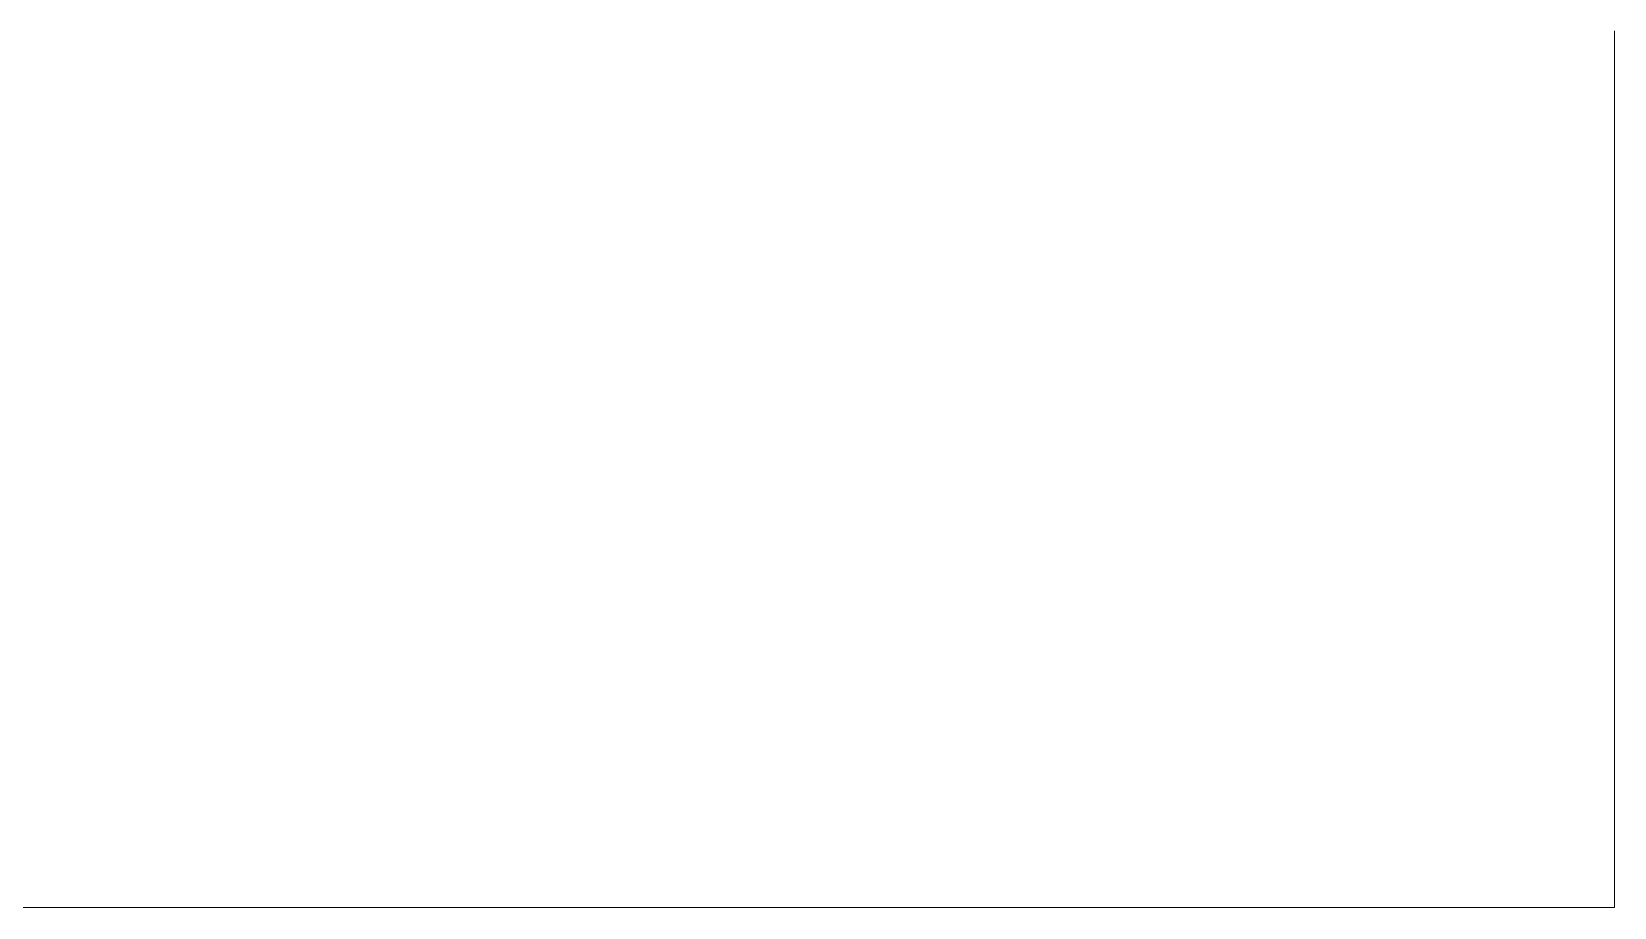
# Model space of a CAD drawing. Extents: x 65572 to 67208, y 30718 to 33598.
# Drawn here: x 67080.29 to 67087.34, y 32413.57 to 32417.46 of the extents above; entities that cross this region are included whole.
import ezdxf

# ---------------------------------------------------------------- set-up
doc = ezdxf.new("R2010")
doc.units = 0
doc.header["$LTSCALE"] = 0.5
doc.header["$MEASUREMENT"] = 0
doc.layers.add('Layout', color=154, linetype='CONTINUOUS', lineweight=5)

msp = doc.modelspace()

# ---------------------------------------------------------------- linework, layer by layer
at = {"layer": 'Layout', "linetype": 'ByBlock'}
msp.add_line((67069.63834906854, 32413.56589238979), (67087.33661370687, 32413.56589238979), dxfattribs=at)
msp.add_lwpolyline([(67087.33661370687, 32417.46727933483), (67087.33661370687, 32417.46205396868), (67087.33661370687, 32417.45682860648), (67087.33661370687, 32417.45160324033), (67087.33661370687, 32417.44637787813), (67087.33661370687, 32417.44115251592), (67087.33661370687, 32417.43592714978), (67087.33661370687, 32417.43070178758), (67087.33661370687, 32417.42547642143), (67087.33661370687, 32417.42025105924), (67087.33661370687, 32417.41502569309), (67087.33661370687, 32417.40980033088), (67087.33661370687, 32417.40457496868), (67087.33661370687, 32417.39934960254), (67087.33661370687, 32417.39412424034), (67087.33661370687, 32417.3888988742), (67087.33661370687, 32417.38367351199), (67087.33661370687, 32417.37844814585), (67087.33661370687, 32417.37322278364), (67087.33661370687, 32417.3679974175), (67087.33661370687, 32417.3627720553), (67087.33661370687, 32417.35754669309), (67087.33661370687, 32417.35232132695), (67087.33661370687, 32417.34709596475), (67087.33661370687, 32417.3418705986), (67087.33661370687, 32417.3366452364), (67087.33661370687, 32417.33141987025), (67087.33661370687, 32417.32619450805), (67087.33661370687, 32417.3209691419), (67087.33661370687, 32417.3157437797), (67087.33661370687, 32417.3105184175), (67087.33661370687, 32417.30529305136), (67087.33661370687, 32417.30006768915), (67087.33661370687, 32417.294842323), (67087.33661370687, 32417.2896169608), (67087.33661370687, 32417.28439159467), (67087.33661370687, 32417.27916623247), (67087.33661370687, 32417.27394087025), (67087.33661370687, 32417.26920785844), (67087.33661370687, 32417.2648441104), (67087.33661370687, 32417.26048036238), (67087.33661370687, 32417.25611661435), (67087.33661370687, 32417.25175287025), (67087.33661370687, 32417.24738912222), (67087.33661370687, 32417.24302537418), (67087.33661370687, 32417.23866162616), (67087.33661370687, 32417.23429788207), (67087.33661370687, 32417.22993413403), (67087.33661370687, 32417.22557038599), (67087.33661370687, 32417.22120663797), (67087.33661370687, 32417.21684288993), (67087.33661370687, 32417.21247914584), (67087.33661370687, 32417.20811539781), (67087.33661370687, 32417.20375164978), (67087.33661370687, 32417.19938790174), (67087.33661370687, 32417.19502415765), (67087.33661370687, 32417.19066040962), (67087.33661370687, 32417.18629666159), (67087.33661370687, 32417.18193291355), (67087.33661370687, 32417.17756916946), (67087.33661370687, 32417.17320542143), (67087.33661370687, 32417.1688416734), (67087.33661370687, 32417.16447792537), (67087.33661370687, 32417.16011418127), (67087.33661370687, 32417.15575043324), (67087.33661370687, 32417.1513866852), (67087.33661370687, 32417.14702293718), (67087.33661370687, 32417.14265918914), (67087.33661370687, 32417.13829544505), (67087.33661370687, 32417.13393169701), (67087.33661370687, 32417.12956794898), (67087.33661370687, 32417.12520420095), (67087.33661370687, 32417.12084045687), (67087.33661370687, 32417.11647670883), (67087.33661370687, 32417.11211296079), (67087.33661370687, 32417.10774921276), (67087.33661370687, 32417.10338546868), (67087.33661370687, 32417.09902172065), (67087.33661370687, 32417.09465797261), (67087.33661370687, 32417.09029422457), (67087.33661370687, 32417.08593048048), (67087.33661370687, 32417.08156673245), (67087.33661370687, 32417.07720298442), (67087.33661370687, 32417.07283923639), (67087.33661370687, 32417.06847548835), (67087.33661370687, 32417.06411174426), (67087.33661370687, 32417.05974799623), (67087.33661370687, 32417.0553842482), (67087.33661370687, 32417.05102050017), (67087.33661370687, 32417.04665675607), (67087.33661370687, 32417.04229300804), (67087.33661370687, 32417.03792926001), (67087.33661370687, 32417.03356551198), (67087.33661370687, 32417.02920176789), (67087.33661370687, 32417.02483801985), (67087.33661370687, 32417.02047427181), (67087.33661370687, 32417.01611052379), (67087.33661370687, 32417.0117467797), (67087.33661370687, 32417.00738303166), (67087.33661370687, 32417.00301928363), (67087.33661370687, 32416.99865553559), (67087.33661370687, 32416.99429178757), (67087.33661370687, 32416.98992804348), (67087.33661370687, 32416.98556429544), (67087.33661370687, 32416.98120054741), (67087.33661370687, 32416.97683679937), (67087.33661370687, 32416.97247305528), (67087.33661370687, 32416.96810930725), (67087.33661370687, 32416.96374555922), (67087.33661370687, 32416.95938181118), (67087.33661370687, 32416.95501806708), (67087.33661370687, 32416.95065431906), (67087.33661370687, 32416.94629057103), (67087.33661370687, 32416.941926823), (67087.33661370687, 32416.9375630789), (67087.33661370687, 32416.93319933087), (67087.33661370687, 32416.92883558284), (67087.33661370687, 32416.92447183481), (67087.33661370687, 32416.92010808677), (67087.33661370687, 32416.91574434268), (67087.33661370687, 32416.91138059465), (67087.33661370687, 32416.90701684661), (67087.33661370687, 32416.90265309859), (67087.33661370687, 32416.89828935449), (67087.33661370687, 32416.89392560646), (67087.33661370687, 32416.88956185843), (67087.33661370687, 32416.88519811039), (67087.33661370687, 32416.8808343663), (67087.33661370687, 32416.87647061827), (67087.33661370687, 32416.87210687024), (67087.33661370687, 32416.8677431222), (67087.33661370687, 32416.8633793781), (67087.33661370687, 32416.85901563009), (67087.33661370687, 32416.85465188204), (67087.33661370687, 32416.85028813401), (67087.33661370687, 32416.84592438598), (67087.33661370687, 32416.84156064189), (67087.33661370687, 32416.83719689386), (67087.33661370687, 32416.83283314583), (67087.33661370687, 32416.8284693978), (67087.33661370687, 32416.8241056537), (67087.33661370687, 32416.81974190567), (67087.33661370687, 32416.81537815764), (67087.33661370687, 32416.81101440961), (67087.33661370687, 32416.80665066551), (67087.33661370687, 32416.80228691748), (67087.33661370687, 32416.79792316945), (67087.33661370687, 32416.79355942141), (67087.33661370687, 32416.78919567732), (67087.33661370687, 32416.78483192929), (67087.33661370687, 32416.78046818126), (67087.33661370687, 32416.77610443323), (67087.33661370687, 32416.77174068912), (67087.33661370687, 32416.76737694109), (67087.33661370687, 32416.76301319306), (67087.33661370687, 32416.75864944504), (67087.33661370687, 32416.754285697), (67087.33661370687, 32416.74992195291), (67087.33661370687, 32416.74555820488), (67087.33661370687, 32416.74119445684), (67087.33661370687, 32416.73683070882), (67087.33661370687, 32416.73246696472), (67087.33661370687, 32416.72810321669), (67087.33661370687, 32416.72373946866), (67087.33661370687, 32416.71937572063), (67087.33661370687, 32416.71501197654), (67087.33661370687, 32416.7106482285), (67087.33661370687, 32416.70628448047), (67087.33661370687, 32416.70192073243), (67087.33661370687, 32416.69755698834), (67087.33661370687, 32416.69319324031), (67087.33661370687, 32416.68882949228), (67087.33661370687, 32416.68446574425), (67087.33661370687, 32416.68010199621), (67087.33661370687, 32416.67573825212), (67087.33661370687, 32416.67137450409), (67087.33661370687, 32416.66701075606), (67087.33661370687, 32416.66264700803), (67087.33661370687, 32416.65828326393), (67087.33661370687, 32416.6539195159), (67087.33661370687, 32416.64955576786), (67087.33661370687, 32416.64519201984), (67087.33661370687, 32416.64082827574), (67087.33661370687, 32416.63646452771), (67087.33661370687, 32416.63210077967), (67087.33661370687, 32416.62773703165), (67087.33661370687, 32416.62337328756), (67087.33661370687, 32416.61900953952), (67087.33661370687, 32416.61464579149), (67087.33661370687, 32416.61028204345), (67087.33661370687, 32416.60591829542), (67087.33661370687, 32416.60155455133), (67087.33661370687, 32416.5971908033), (67087.33661370687, 32416.59282705527), (67087.33661370687, 32416.58846330723), (67087.33661370687, 32416.58409956314), (67087.33661370687, 32416.57973581511), (67087.33661370687, 32416.57537206708), (67087.33661370687, 32416.57100831904), (67087.33661370687, 32416.56664457494), (67087.33661370687, 32416.56228082692), (67087.33661370687, 32416.55791707888), (67087.33661370687, 32416.55355333086), (67087.33661370687, 32416.54918958676), (67087.33661370687, 32416.54482583873), (67087.33661370687, 32416.54046209069), (67087.33661370687, 32416.53609834267), (67087.33661370687, 32416.53173459463), (67087.33661370687, 32416.52737085054), (67087.33661370687, 32416.52300710251), (67087.33661370687, 32416.51864335447), (67087.33661370687, 32416.51427960644), (67087.33661370687, 32416.50991586235), (67087.33661370687, 32416.50555211431), (67087.33661370687, 32416.50118836629), (67087.33661370687, 32416.49682461825), (67087.33661370687, 32416.49246087416), (67087.33661370687, 32416.48809712614), (67087.33661370687, 32416.4837333781), (67087.33661370687, 32416.47936963006), (67087.33661370687, 32416.47500588597), (67087.33661370687, 32416.47064213795), (67087.33661370687, 32416.46627838991), (67087.33661370687, 32416.46191464187), (67087.33661370687, 32416.45755089384), (67087.33661370687, 32416.45318714975), (67087.33661370687, 32416.44882340172), (67087.33661370687, 32416.44445965369), (67087.33661370687, 32416.44009590566), (67087.33661370687, 32416.43573216156), (67087.33661370687, 32416.43136841353), (67087.33661370687, 32416.42700466549), (67087.33661370687, 32416.42264091747), (67087.33661370687, 32416.41827717337), (67087.33661370687, 32416.41391342534), (67087.33661370687, 32416.40954967731), (67087.33661370687, 32416.40518592927), (67087.33661370687, 32416.40082218518), (67087.33661370687, 32416.39645843714), (67087.33661370687, 32416.39209468912), (67087.33661370687, 32416.38773094108), (67087.33661370687, 32416.38336719306), (67087.33661370687, 32416.37900344896), (67087.33661370687, 32416.37463970093), (67087.33661370687, 32416.37027595289), (67087.33661370687, 32416.36591220486), (67087.33661370687, 32416.36154846077), (67087.33661370687, 32416.35718471274), (67087.33661370687, 32416.3528209647), (67087.33661370687, 32416.34845721668), (67087.33661370687, 32416.34409347258), (67087.33661370687, 32416.33972972455), (67087.33661370687, 32416.33536597652), (67087.33661370687, 32416.33100222849), (67087.33661370687, 32416.32663848439), (67087.33661370687, 32416.32227473636), (67087.33661370687, 32416.31791098833), (67087.33661370687, 32416.31354724029), (67087.33661370687, 32416.30918349226), (67087.33661370687, 32416.30481974817), (67087.33661370687, 32416.30045600014), (67087.33661370687, 32416.2960922521), (67087.33661370687, 32416.29172850407), (67087.33661370687, 32416.28736475998), (67087.33661370687, 32416.28300101195), (67087.33661370687, 32416.27863726392), (67087.33661370687, 32416.27427351588), (67087.33661370687, 32416.26990977179), (67087.33661370687, 32416.26554602376), (67087.33661370687, 32416.26118227572), (67087.33661370687, 32416.2568185277), (67087.33661370687, 32416.2524547836), (67087.33661370687, 32416.24809103557), (67087.33661370687, 32416.24372728753), (67087.33661370687, 32416.2393635395), (67087.33661370687, 32416.23499979541), (67087.33661370687, 32416.23063604738), (67087.33661370687, 32416.22627229935), (67087.33661370687, 32416.22190855131), (67087.33661370687, 32416.21754480328), (67087.33661370687, 32416.21318105919), (67087.33661370687, 32416.20881731116), (67087.33661370687, 32416.20445356312), (67087.33661370687, 32416.20008981509), (67087.33661370687, 32416.195726071), (67087.33661370687, 32416.19136232296), (67087.33661370687, 32416.18699857494), (67087.33661370687, 32416.1826348269), (67087.33661370687, 32416.1782710828), (67087.33661370687, 32416.17390733477), (67087.33661370687, 32416.16954358674), (67087.33661370687, 32416.16517983872), (67087.33661370687, 32416.16081609463), (67087.33661370687, 32416.15645234659), (67087.33661370687, 32416.15208859855), (67087.33661370687, 32416.14772485053), (67087.33661370687, 32416.14336110249), (67087.33661370687, 32416.1389973584), (67087.33661370687, 32416.13463361036), (67087.33661370687, 32416.13026986233), (67087.33661370687, 32416.1259061143), (67087.33661370687, 32416.12154237022), (67087.33661370687, 32416.11717862218), (67087.33661370687, 32416.11281487415), (67087.33661370687, 32416.10845112611), (67087.33661370687, 32416.10408738202), (67087.33661370687, 32416.099723634), (67087.33661370687, 32416.09535988596), (67087.33661370687, 32416.09099613792), (67087.33661370687, 32416.08663239383), (67087.33661370687, 32416.0822686458), (67087.33661370687, 32416.07790489777), (67087.33661370687, 32416.07354114974), (67087.33661370687, 32416.0691774017), (67087.33661370687, 32416.06481365761), (67087.33661370687, 32416.06044990958), (67087.33661370687, 32416.05608616154), (67087.33661370687, 32416.05172241352), (67087.33661370687, 32416.04735866942), (67087.33661370687, 32416.04299492139), (67087.33661370687, 32416.03863117335), (67087.33661370687, 32416.03426742533), (67087.33661370687, 32416.02990368124), (67087.33661370687, 32416.02553993319), (67087.33661370687, 32416.02117618516), (67087.33661370687, 32416.01681243713), (67087.33661370687, 32416.01244869304), (67087.33661370687, 32416.00808494501), (67087.33661370687, 32416.00372119698), (67087.33661370687, 32415.99935744894), (67087.33661370687, 32415.99499370091), (67087.33661370687, 32415.99062995682), (67087.33661370687, 32415.98626620879), (67087.33661370687, 32415.98190246076), (67087.33661370687, 32415.97753871272), (67087.33661370687, 32415.97317496863), (67087.33661370687, 32415.9688112206), (67087.33661370687, 32415.96444747256), (67087.33661370687, 32415.96008372454), (67087.33661370687, 32415.95571998043), (67087.33661370687, 32415.95135623241), (67087.33661370687, 32415.94699248438), (67087.33661370687, 32415.94262873635), (67087.33661370687, 32415.93826499225), (67087.33661370687, 32415.93390124421), (67087.33661370687, 32415.92953749618), (67087.33661370687, 32415.92517374815), (67087.33661370687, 32415.92081000012), (67087.33661370687, 32415.91644625603), (67087.33661370687, 32415.912082508), (67087.33661370687, 32415.90771875996), (67087.33661370687, 32415.90335501193), (67087.33661370687, 32415.89899126784), (67087.33661370687, 32415.8946275198), (67087.33661370687, 32415.89026377178), (67087.33661370687, 32415.88590002374), (67087.33661370687, 32415.88153627964), (67087.33661370687, 32415.87717253162), (67087.33661370687, 32415.87280878358), (67087.33661370687, 32415.86844503555), (67087.33661370687, 32415.86408129146), (67087.33661370687, 32415.85971754343), (67087.33661370687, 32415.8553537954), (67087.33661370687, 32415.85099004736), (67087.33661370687, 32415.84662629933), (67087.33661370687, 32415.84226255523), (67087.33661370687, 32415.83789880721), (67087.33661370687, 32415.83353505917), (67087.33661370687, 32415.82917131115), (67087.33661370687, 32415.82480756705), (67087.33661370687, 32415.82044381902), (67087.33661370687, 32415.81608007098), (67087.33661370687, 32415.81171632295), (67087.33661370687, 32415.80735257886), (67087.33661370687, 32415.80298883082), (67087.33661370687, 32415.7986250828), (67087.33661370687, 32415.79426133476), (67087.33661370687, 32415.78989759066), (67087.33661370687, 32415.78553384263), (67087.33661370687, 32415.7811700946), (67087.33661370687, 32415.77680634657), (67087.33661370687, 32415.77244259854), (67087.33661370687, 32415.76807885445), (67087.33661370687, 32415.76371510642), (67087.33661370687, 32415.75935135838), (67087.33661370687, 32415.75498761035), (67087.33661370687, 32415.75062386626), (67087.33661370687, 32415.74626011823), (67087.33661370687, 32415.74189637019), (67087.33661370687, 32415.73753262217), (67087.33661370687, 32415.73316887807), (67087.33661370687, 32415.72880513003), (67087.33661370687, 32415.72444138201), (67087.33661370687, 32415.72007763397), (67087.33661370687, 32415.71571388988), (67087.33661370687, 32415.71181318515), (67087.33661370687, 32415.70852987019), (67087.33661370687, 32415.70524655523), (67087.33661370687, 32415.70196324421), (67087.33661370687, 32415.69867992925), (67087.33661370687, 32415.69539661429), (67087.33661370687, 32415.69211329932), (67087.33661370687, 32415.6888299883), (67087.33661370687, 32415.68554667335), (67087.33661370687, 32415.68226335838), (67087.33661370687, 32415.67898004736), (67087.33661370687, 32415.6756967324), (67087.33661370687, 32415.67241341744), (67087.33661370687, 32415.66913010641), (67087.33661370687, 32415.66584679145), (67087.33661370687, 32415.66256347649), (67087.33661370687, 32415.65928016546), (67087.33661370687, 32415.65599685051), (67087.33661370687, 32415.65271353555), (67087.33661370687, 32415.64943022058), (67087.33661370687, 32415.64614690956), (67087.33661370687, 32415.64286359461), (67087.33661370687, 32415.63958027964), (67087.33661370687, 32415.63629696862), (67087.33661370687, 32415.63301365366), (67087.33661370687, 32415.62973033869), (67087.33661370687, 32415.62644702767), (67087.33661370687, 32415.62316371271), (67087.33661370687, 32415.61988039775), (67087.33661370687, 32415.61659708279), (67087.33661370687, 32415.61331377177), (67087.33661370687, 32415.6100304568), (67087.33661370687, 32415.60674714184), (67087.33661370687, 32415.60346383082), (67087.33661370687, 32415.60018051586), (67087.33661370687, 32415.5968972009), (67087.33661370687, 32415.59361388988), (67087.33661370687, 32415.59033057492), (67087.33661370687, 32415.58704725995), (67087.33661370687, 32415.58376394499), (67087.33661370687, 32415.58048063397), (67087.33661370687, 32415.57719731901), (67087.33661370687, 32415.57391400405), (67087.33661370687, 32415.57063069302), (67087.33661370687, 32415.56734737806), (67087.33661370687, 32415.5640640631), (67087.33661370687, 32415.56078075208), (67087.33661370687, 32415.55749743711), (67087.33661370687, 32415.55421412216), (67087.33661370687, 32415.55093080719), (67087.33661370687, 32415.54764749617), (67087.33661370687, 32415.54436418122), (67087.33661370687, 32415.54108086624), (67087.33661370687, 32415.53779755523), (67087.33661370687, 32415.53451424027), (67087.33661370687, 32415.53123092531), (67087.33661370687, 32415.52794761428), (67087.33661370687, 32415.52466429932), (67087.33661370687, 32415.52138098436), (67087.33661370687, 32415.5180976694), (67087.33661370687, 32415.51481435838), (67087.33661370687, 32415.51153104341), (67087.33661370687, 32415.50824772844), (67087.33661370687, 32415.50496441743), (67087.33661370687, 32415.50168110247), (67087.33661370687, 32415.49839778751), (67087.33661370687, 32415.49511447649), (67087.33661370687, 32415.49183116153), (67087.33661370687, 32415.48854784657), (67087.33661370687, 32415.48526453553), (67087.33661370687, 32415.48198122058), (67087.33661370687, 32415.47869790562), (67087.33661370687, 32415.47541459066), (67087.33661370687, 32415.47213127964), (67087.33661370687, 32415.46884796467), (67087.33661370687, 32415.46556464971), (67087.33661370687, 32415.46228133868), (67087.33661370687, 32415.45899802372), (67087.33661370687, 32415.45571470877), (67087.33661370687, 32415.45243139775), (67087.33661370687, 32415.44914808278), (67087.33661370687, 32415.44586476782), (67087.33661370687, 32415.44258145286), (67087.33661370687, 32415.43929814184), (67087.33661370687, 32415.43601482688), (67087.33661370687, 32415.43273151192), (67087.33661370687, 32415.42944820089), (67087.33661370687, 32415.42616488592), (67087.33661370687, 32415.42288157097), (67087.33661370687, 32415.41959825995), (67087.33661370687, 32415.41631494498), (67087.33661370687, 32415.41303163003), (67087.33661370687, 32415.40974831507), (67087.33661370687, 32415.40646500405), (67087.33661370687, 32415.40318168908), (67087.33661370687, 32415.39989837412), (67087.33661370687, 32415.39661506309), (67087.33661370687, 32415.39333174814), (67087.33661370687, 32415.39004843317), (67087.33661370687, 32415.38676512215), (67087.33661370687, 32415.38348180718), (67087.33661370687, 32415.38019849222), (67087.33661370687, 32415.37691517726), (67087.33661370687, 32415.37363186625), (67087.33661370687, 32415.37034855128), (67087.33661370687, 32415.36706523632), (67087.33661370687, 32415.3637819253), (67087.33661370687, 32415.36049861034), (67087.33661370687, 32415.35721529538), (67087.33661370687, 32415.35393198435), (67087.33661370687, 32415.3506486694), (67087.33661370687, 32415.34736535444), (67087.33661370687, 32415.34408203948), (67087.33661370687, 32415.34079872845), (67087.33661370687, 32415.33751541348), (67087.33661370687, 32415.33423209852), (67087.33661370687, 32415.33094878751), (67087.33661370687, 32415.32766547253), (67087.33661370687, 32415.32438215758), (67087.33661370687, 32415.32109884656), (67087.33661370687, 32415.3178155316), (67087.33661370687, 32415.31453221664), (67087.33661370687, 32415.31124890561), (67087.33661370687, 32415.30796559065), (67087.33661370687, 32415.30468227569), (67087.33661370687, 32415.30139896073), (67087.33661370687, 32415.2981156497), (67087.33661370687, 32415.29483233474), (67087.33661370687, 32415.29154901978), (67087.33661370687, 32415.28826570876), (67087.33661370687, 32415.2849823938), (67087.33661370687, 32415.28169907884), (67087.33661370687, 32415.27841576782), (67087.33661370687, 32415.27513245285), (67087.33661370687, 32415.2718491379), (67087.33661370687, 32415.26856582294), (67087.33661370687, 32415.26528251191), (67087.33661370687, 32415.26199919696), (67087.33661370687, 32415.25871588198), (67087.33661370687, 32415.25543257096), (67087.33661370687, 32415.252149256), (67087.33661370687, 32415.24886594104), (67087.33661370687, 32415.24558263001), (67087.33661370687, 32415.24229931506), (67087.33661370687, 32415.23901600009), (67087.33661370687, 32415.23573268513), (67087.33661370687, 32415.23244937412), (67087.33661370687, 32415.22916605915), (67087.33661370687, 32415.22588274419), (67087.33661370687, 32415.22259943317), (67087.33661370687, 32415.21931611821), (67087.33661370687, 32415.21603280324), (67087.33661370687, 32415.21274949222), (67087.33661370687, 32415.20946617726), (67087.33661370687, 32415.2061828623), (67087.33661370687, 32415.20289954734), (67087.33661370687, 32415.19961623631), (67087.33661370687, 32415.19633292135), (67087.33661370687, 32415.19304960639), (67087.33661370687, 32415.18976629537), (67087.33661370687, 32415.1864829804), (67087.33661370687, 32415.18319966545), (67087.33661370687, 32415.17991635443), (67087.33661370687, 32415.17663303947), (67087.33661370687, 32415.17334972451), (67087.33661370687, 32415.17006640954), (67087.33661370687, 32415.16678309852), (67087.33661370687, 32415.16349978356), (67087.33661370687, 32415.1602164686), (67087.33661370687, 32415.15693315757), (67087.33661370687, 32415.15364984261), (67087.33661370687, 32415.15036652765), (67087.33661370687, 32415.14708321663), (67087.33661370687, 32415.14379990167), (67087.33661370687, 32415.14051658671), (67087.33661370687, 32415.13723327569), (67087.33661370687, 32415.13394996072), (67087.33661370687, 32415.13066664576), (67087.33661370687, 32415.1273833308), (67087.33661370687, 32415.12410001978), (67087.33661370687, 32415.12081670482), (67087.33661370687, 32415.11753338986), (67087.33661370687, 32415.11425007883), (67087.33661370687, 32415.11096676387), (67087.33661370687, 32415.10768344891), (67087.33661370687, 32415.10440013788), (67087.33661370687, 32415.10111682293), (67087.33661370687, 32415.09783350797), (67087.33661370687, 32415.094550193), (67087.33661370687, 32415.09126688198), (67087.33661370687, 32415.08798356702), (67087.33661370687, 32415.08470025206), (67087.33661370687, 32415.08141694104), (67087.33661370687, 32415.07813362607), (67087.33661370687, 32415.07485031111), (67087.33661370687, 32415.07156700009), (67087.33661370687, 32415.06828368513), (67087.33661370687, 32415.06500037017), (67087.33661370687, 32415.06171705521), (67087.33661370687, 32415.05843374419), (67087.33661370687, 32415.05515042922), (67087.33661370687, 32415.05186711426), (67087.33661370687, 32415.04858380324), (67087.33661370687, 32415.04530048827), (67087.33661370687, 32415.04201717332), (67087.33661370687, 32415.0387338623), (67087.33661370687, 32415.03545054734), (67087.33661370687, 32415.03216723238), (67087.33661370687, 32415.02888391741), (67087.33661370687, 32415.02560060639), (67087.33661370687, 32415.02231729143), (67087.33661370687, 32415.01903397647), (67087.33661370687, 32415.01575066544), (67087.33661370687, 32415.01246735048), (67087.33661370687, 32415.00918403552), (67087.33661370687, 32415.0059007245), (67087.33661370687, 32415.00261740954), (67087.33661370687, 32414.99933409457), (67087.33661370687, 32414.99605078355), (67087.33661370687, 32414.99276746859), (67087.33661370687, 32414.98948415363), (67087.33661370687, 32414.98620083867), (67087.33661370687, 32414.98291752765), (67087.33661370687, 32414.97963421269), (67087.33661370687, 32414.97635089773), (67087.33661370687, 32414.9730675867), (67087.33661370687, 32414.96978427174), (67087.33661370687, 32414.96650095678), (67087.33661370687, 32414.96321764575), (67087.33661370687, 32414.9599343308), (67087.33661370687, 32414.95665101583), (67087.33661370687, 32414.95336770087), (67087.33661370687, 32414.95008438986), (67087.33661370687, 32414.94680107489), (67087.33661370687, 32414.94351775993), (67087.33661370687, 32414.94023444891), (67087.33661370687, 32414.93695113395), (67087.33661370687, 32414.93366781899), (67087.33661370687, 32414.93038450796), (67087.33661370687, 32414.927101193), (67087.33661370687, 32414.92381787804), (67087.33661370687, 32414.92053456308), (67087.33661370687, 32414.91725125205), (67087.33661370687, 32414.91396793709), (67087.33661370687, 32414.91068462213), (67087.33661370687, 32414.90740131111), (67087.33661370687, 32414.90411799614), (67087.33661370687, 32414.90083468119), (67087.33661370687, 32414.89755137017), (67087.33661370687, 32414.8942680552), (67087.33661370687, 32414.89098474025), (67087.33661370687, 32414.88770142528), (67087.33661370687, 32414.88441811426), (67087.33661370687, 32414.8811347993), (67087.33661370687, 32414.87785148433), (67087.33661370687, 32414.87456817331), (67087.33661370687, 32414.87128485835), (67087.33661370687, 32414.86800154339), (67087.33661370687, 32414.86471823236), (67087.33661370687, 32414.8614349174), (67087.33661370687, 32414.85815160244), (67087.33661370687, 32414.85486828748), (67087.33661370687, 32414.85158497646), (67087.33661370687, 32414.8483016615), (67087.33661370687, 32414.84501834653), (67087.33661370687, 32414.84173503551), (67087.33661370687, 32414.83845172056), (67087.33661370687, 32414.8351684056), (67087.33661370687, 32414.83188509457), (67087.33661370687, 32414.82860177961), (67087.33661370687, 32414.82531846465), (67087.33661370687, 32414.82203515363), (67087.33661370687, 32414.81875183866), (67087.33661370687, 32414.8154685237), (67087.33661370687, 32414.81218520874), (67087.33661370687, 32414.80890189773), (67087.33661370687, 32414.80561858277), (67087.33661370687, 32414.80233526779), (67087.33661370687, 32414.79905195678), (67087.33661370687, 32414.79576864181), (67087.33661370687, 32414.79248532685), (67087.33661370687, 32414.78920201583), (67087.33661370687, 32414.78591870087), (67087.33661370687, 32414.78263538591), (67087.33661370687, 32414.77935207095), (67087.33661370687, 32414.77606875992), (67087.33661370687, 32414.77278544496), (67087.33661370687, 32414.76950213), (67087.33661370687, 32414.76621881898), (67087.33661370687, 32414.76293550402), (67087.33661370687, 32414.75965218906), (67087.33661370687, 32414.75636887804), (67087.33661370687, 32414.75308556306), (67087.33661370687, 32414.74980224811), (67087.33661370687, 32414.74651893315), (67087.33661370687, 32414.74323562213), (67087.33661370687, 32414.73995230717), (67087.33661370687, 32414.7366689922), (67087.33661370687, 32414.73338568118), (67087.33661370687, 32414.73010236622), (67087.33661370687, 32414.72681905126), (67087.33661370687, 32414.72353574023), (67087.33661370687, 32414.72025242527), (67087.33661370687, 32414.71696911031), (67087.33661370687, 32414.71368579535), (67087.33661370687, 32414.71040248433), (67087.33661370687, 32414.70711916937), (67087.33661370687, 32414.70383585441), (67087.33661370687, 32414.70055254339), (67087.33661370687, 32414.69726922842), (67087.33661370687, 32414.69398591346), (67087.33661370687, 32414.69070260243), (67087.33661370687, 32414.68741928748), (67087.33661370687, 32414.68413597252), (67087.33661370687, 32414.68085265756), (67087.33661370687, 32414.67756934654), (67087.33661370687, 32414.67428603156), (67087.33661370687, 32414.67100271661), (67087.33661370687, 32414.66771940559), (67087.33661370687, 32414.66443609063), (67087.33661370687, 32414.66115277566), (67087.33661370687, 32414.65786946465), (67087.33661370687, 32414.65458614968), (67087.33661370687, 32414.65130283472), (67087.33661370687, 32414.6480195237), (67087.33661370687, 32414.64473620873), (67087.33661370687, 32414.64145289377), (67087.33661370687, 32414.63816957881), (67087.33661370687, 32414.63488626779), (67087.33661370687, 32414.63160295283), (67087.33661370687, 32414.62831963787), (67087.33661370687, 32414.62503632685), (67087.33661370687, 32414.62175301189), (67087.33661370687, 32414.61846969692), (67087.33661370687, 32414.6151863859), (67087.33661370687, 32414.61190307094), (67087.33661370687, 32414.60861975599), (67087.33661370687, 32414.60533644103), (67087.33661370687, 32414.60205312999), (67087.33661370687, 32414.59876981503), (67087.33661370687, 32414.59548650007), (67087.33661370687, 32414.59220318904), (67087.33661370687, 32414.58891987409), (67087.33661370687, 32414.58563655913), (67087.33661370687, 32414.5823532481), (67087.33661370687, 32414.57906993314), (67087.33661370687, 32414.57578661819), (67087.33661370687, 32414.57250330322), (67087.33661370687, 32414.5692199922), (67087.33661370687, 32414.56593667724), (67087.33661370687, 32414.56265336228), (67087.33661370687, 32414.55937005125), (67087.33661370687, 32414.55608673629), (67087.33661370687, 32414.55280342133), (67087.33661370687, 32414.5495201103), (67087.33661370687, 32414.54623679534), (67087.33661370687, 32414.54295348038), (67087.33661370687, 32414.54002590165), (67087.33661370687, 32414.53798766149), (67087.33661370687, 32414.53594942133), (67087.33661370687, 32414.53391117723), (67087.33661370687, 32414.53187293708), (67087.33661370687, 32414.52983469692), (67087.33661370687, 32414.52779645282), (67087.33661370687, 32414.52575821267), (67087.33661370687, 32414.52371997251), (67087.33661370687, 32414.52168172842), (67087.33661370687, 32414.51964348826), (67087.33661370687, 32414.5176052481), (67087.33661370687, 32414.51556700401), (67087.33661370687, 32414.51352876384), (67087.33661370687, 32414.51149052369), (67087.33661370687, 32414.50945228354), (67087.33661370687, 32414.50741403944), (67087.33661370687, 32414.50537579929), (67087.33661370687, 32414.50333755912), (67087.33661370687, 32414.50129931503), (67087.33661370687, 32414.49926107487), (67087.33661370687, 32414.49722283471), (67087.33661370687, 32414.49518459062), (67087.33661370687, 32414.49314635046), (67087.33661370687, 32414.49110811031), (67087.33661370687, 32414.48906986621), (67087.33661370687, 32414.48703162605), (67087.33661370687, 32414.48499338589), (67087.33661370687, 32414.4829551418), (67087.33661370687, 32414.48091690164), (67087.33661370687, 32414.47887866148), (67087.33661370687, 32414.47684042133), (67087.33661370687, 32414.47480217723), (67087.33661370687, 32414.47276393708), (67087.33661370687, 32414.47072569693), (67087.33661370687, 32414.46868745282), (67087.33661370687, 32414.46664921267), (67087.33661370687, 32414.46461097251), (67087.33661370687, 32414.46257272842), (67087.33661370687, 32414.46053448826), (67087.33661370687, 32414.4584962481), (67087.33661370687, 32414.456458004), (67087.33661370687, 32414.45441976385), (67087.33661370687, 32414.45238152369), (67087.33661370687, 32414.45034328353), (67087.33661370687, 32414.44830503944), (67087.33661370687, 32414.44626679928), (67087.33661370687, 32414.44422855912), (67087.33661370687, 32414.44219031503), (67087.33661370687, 32414.44015207487), (67087.33661370687, 32414.43811383472), (67087.33661370687, 32414.43607559062), (67087.33661370687, 32414.43403735046), (67087.33661370687, 32414.4319991103), (67087.33661370687, 32414.4299608662), (67087.33661370687, 32414.42792262606), (67087.33661370687, 32414.42588438589), (67087.33661370687, 32414.4238461418), (67087.33661370687, 32414.42180790164), (67087.33661370687, 32414.41976966148), (67087.33661370687, 32414.41773142133), (67087.33661370687, 32414.41569317723), (67087.33661370687, 32414.41365493707), (67087.33661370687, 32414.41161669691), (67087.33661370687, 32414.40957845282), (67087.33661370687, 32414.40754021267), (67087.33661370687, 32414.4055019725), (67087.33661370687, 32414.40346372841), (67087.33661370687, 32414.40142548826), (67087.33661370687, 32414.39938724809), (67087.33661370687, 32414.39734900401), (67087.33661370687, 32414.39531076384), (67087.33661370687, 32414.39327252369), (67087.33661370687, 32414.39123428353), (67087.33661370687, 32414.38919603944), (67087.33661370687, 32414.38715779928), (67087.33661370687, 32414.38511955912), (67087.33661370687, 32414.38308131503), (67087.33661370687, 32414.38104307487), (67087.33661370687, 32414.37900483471), (67087.33661370687, 32414.37696659061), (67087.33661370687, 32414.37492835046), (67087.33661370687, 32414.3728901103), (67087.33661370687, 32414.37085186621), (67087.33661370687, 32414.36881362605), (67087.33661370687, 32414.3667753859), (67087.33661370687, 32414.3647371418), (67087.33661370687, 32414.36269890164), (67087.33661370687, 32414.36066066148), (67087.33661370687, 32414.35862242133), (67087.33661370687, 32414.35658417724), (67087.33661370687, 32414.35454593707), (67087.33661370687, 32414.35250769692), (67087.33661370687, 32414.35046945282), (67087.33661370687, 32414.34843121266), (67087.33661370687, 32414.3463929725), (67087.33661370687, 32414.34435472841), (67087.33661370687, 32414.34231648826), (67087.33661370687, 32414.34027824809), (67087.33661370687, 32414.338240004), (67087.33661370687, 32414.33620176384), (67087.33661370687, 32414.33416352369), (67087.33661370687, 32414.33212528352), (67087.33661370687, 32414.33008703943), (67087.33661370687, 32414.32804879927), (67087.33661370687, 32414.32601055912), (67087.33661370687, 32414.32397231503), (67087.33661370687, 32414.32193407486), (67087.33661370687, 32414.31989583471), (67087.33661370687, 32414.31785759061), (67087.33661370687, 32414.31581935046), (67087.33661370687, 32414.31378111031), (67087.33661370687, 32414.3117428662), (67087.33661370687, 32414.30970462605), (67087.33661370687, 32414.30766638589), (67087.33661370687, 32414.30562814572), (67087.33661370687, 32414.30358990164), (67087.33661370687, 32414.30155166148), (67087.33661370687, 32414.29951342133), (67087.33661370687, 32414.29747517723), (67087.33661370687, 32414.29543693707), (67087.33661370687, 32414.29339869691), (67087.33661370687, 32414.29136045282), (67087.33661370687, 32414.28932221267), (67087.33661370687, 32414.2872839725), (67087.33661370687, 32414.28524572841), (67087.33661370687, 32414.28320748825), (67087.33661370687, 32414.28116924809), (67087.33661370687, 32414.279131004), (67087.33661370687, 32414.27709276384), (67087.33661370687, 32414.27505452368), (67087.33661370687, 32414.27301628352), (67087.33661370687, 32414.27097803943), (67087.33661370687, 32414.26893979927), (67087.33661370687, 32414.26690155911), (67087.33661370687, 32414.26486331502), (67087.33661370687, 32414.26282507486), (67087.33661370687, 32414.2607868347), (67087.33661370687, 32414.25874859061), (67087.33661370687, 32414.25671035045), (67087.33661370687, 32414.2546721103), (67087.33661370687, 32414.2526338662), (67087.33661370687, 32414.25059562605), (67087.33661370687, 32414.24855738588), (67087.33661370687, 32414.24651914572), (67087.33661370687, 32414.24448090164), (67087.33661370687, 32414.24244266147), (67087.33661370687, 32414.24040442132), (67087.33661370687, 32414.23836617722), (67087.33661370687, 32414.23632793707), (67087.33661370687, 32414.23428969691), (67087.33661370687, 32414.23225145281), (67087.33661370687, 32414.23021321266), (67087.33661370687, 32414.2281749725), (67087.33661370687, 32414.22613672841), (67087.33661370687, 32414.22409848825), (67087.33661370687, 32414.22206024809), (67087.33661370687, 32414.220022004), (67087.33661370687, 32414.21798376383), (67087.33661370687, 32414.21594552368), (67087.33661370687, 32414.21390728353), (67087.33661370687, 32414.21186903943), (67087.33661370687, 32414.20983079928), (67087.33661370687, 32414.20779255911), (67087.33661370687, 32414.20575431502), (67087.33661370687, 32414.20371607487), (67087.33661370687, 32414.2016778347), (67087.33661370687, 32414.19963959061), (67087.33661370687, 32414.19760135045), (67087.33661370687, 32414.1955631103), (67087.33661370687, 32414.1935248662), (67087.33661370687, 32414.19148662604), (67087.33661370687, 32414.18944838589), (67087.33661370687, 32414.18741014573), (67087.33661370687, 32414.18537190164), (67087.33661370687, 32414.18333366148), (67087.33661370687, 32414.18129542132), (67087.33661370687, 32414.17925717722), (67087.33661370687, 32414.17721893707), (67087.33661370687, 32414.1751806969), (67087.33661370687, 32414.17314245281), (67087.33661370687, 32414.17110421266), (67087.33661370687, 32414.1690659725), (67087.33661370687, 32414.1670277284), (67087.33661370687, 32414.16498948824), (67087.33661370687, 32414.16295124809), (67087.33661370687, 32414.16091300793), (67087.33661370687, 32414.15887476384), (67087.33661370687, 32414.15683652367), (67087.33661370687, 32414.15479828352), (67087.33661370687, 32414.15276003943), (67087.33661370687, 32414.15072179926), (67087.33661370687, 32414.14868355911), (67087.33661370687, 32414.14664531502), (67087.33661370687, 32414.14460707486), (67087.33661370687, 32414.1425688347), (67087.33661370687, 32414.14053059061), (67087.33661370687, 32414.13849235044), (67087.33661370687, 32414.13645411029), (67087.33661370687, 32414.1344158662), (67087.33661370687, 32414.13237762604), (67087.33661370687, 32414.13033938588), (67087.33661370687, 32414.12830114573), (67087.33661370687, 32414.12626290163), (67087.33661370687, 32414.12422466147), (67087.33661370687, 32414.12218642131), (67087.33661370687, 32414.12014817722), (67087.33661370687, 32414.11810993707), (67087.33661370687, 32414.11607169691), (67087.33661370687, 32414.11403345281), (67087.33661370687, 32414.11199521266), (67087.33661370687, 32414.10995697249), (67087.33661370687, 32414.1079187284), (67087.33661370687, 32414.10588048824), (67087.33661370687, 32414.10384224809), (67087.33661370687, 32414.10180400794), (67087.33661370687, 32414.09976576383), (67087.33661370687, 32414.09772752368), (67087.33661370687, 32414.09568928352), (67087.33661370687, 32414.09365103942), (67087.33661370687, 32414.09161279927), (67087.33661370687, 32414.0895745591), (67087.33661370687, 32414.08753631502), (67087.33661370687, 32414.08549807485), (67087.33661370687, 32414.0834598347), (67087.33661370687, 32414.08142159061), (67087.33661370687, 32414.07938335044), (67087.33661370687, 32414.07734511029), (67087.33661370687, 32414.07530686619), (67087.33661370687, 32414.07326862604), (67087.33661370687, 32414.07123038588), (67087.33661370687, 32414.06919214572), (67087.33661370687, 32414.06715390163), (67087.33661370687, 32414.06511566147), (67087.33661370687, 32414.06307742131), (67087.33661370687, 32414.06103917721), (67087.33661370687, 32414.05900093706), (67087.33661370687, 32414.0569626969), (67087.33661370687, 32414.05492445281), (67087.33661370687, 32414.05288621266), (67087.33661370687, 32414.0508479725), (67087.33661370687, 32414.0488097284), (67087.33661370687, 32414.04677148825), (67087.33661370687, 32414.04473324808), (67087.33661370687, 32414.04269500793), (67087.33661370687, 32414.04065676383), (67087.33661370687, 32414.03861852368), (67087.33661370687, 32414.03658028352), (67087.33661370687, 32414.03454203942), (67087.33661370687, 32414.03250379927), (67087.33661370687, 32414.03046555911), (67087.33661370687, 32414.02842731502), (67087.33661370687, 32414.02638907485), (67087.33661370687, 32414.0243508347), (67087.33661370687, 32414.0223125906), (67087.33661370687, 32414.02027435045), (67087.33661370687, 32414.01823611029), (67087.33661370687, 32414.01619786619), (67087.33661370687, 32414.01415962604), (67087.33661370687, 32414.01212138588), (67087.33661370687, 32414.01008314572), (67087.33661370687, 32414.00804490162), (67087.33661370687, 32414.00600666147), (67087.33661370687, 32414.00396842131), (67087.33661370687, 32414.00193017721), (67087.33661370687, 32413.99989193706), (67087.33661370687, 32413.9978536969), (67087.33661370687, 32413.99581545281), (67087.33661370687, 32413.99377721264), (67087.33661370687, 32413.99173897249), (67087.33661370687, 32413.9897007284), (67087.33661370687, 32413.98766248824), (67087.33661370687, 32413.98562424808), (67087.33661370687, 32413.98358600793), (67087.33661370687, 32413.98154776383), (67087.33661370687, 32413.97950952367), (67087.33661370687, 32413.97747128351), (67087.33661370687, 32413.97543303942), (67087.33661370687, 32413.97339479926), (67087.33661370687, 32413.97135655911), (67087.33661370687, 32413.96931831501), (67087.33661370687, 32413.96728007485), (67087.33661370687, 32413.9652418347), (67087.33661370687, 32413.9632035906), (67087.33661370687, 32413.96116535044), (67087.33661370687, 32413.95912711029), (67087.33661370687, 32413.95708887013), (67087.33661370687, 32413.95505062603), (67087.33661370687, 32413.95301238589), (67087.33661370687, 32413.95097414572), (67087.33661370687, 32413.94893590163), (67087.33661370687, 32413.94689766147), (67087.33661370687, 32413.94485942131), (67087.33661370687, 32413.94282117721), (67087.33661370687, 32413.94078293705), (67087.33661370687, 32413.9387446969), (67087.33661370687, 32413.9367064528), (67087.33661370687, 32413.93466821265), (67087.33661370687, 32413.93262997249), (67087.33661370687, 32413.9305917284), (67087.33661370687, 32413.92855348824), (67087.33661370687, 32413.92651524807), (67087.33661370687, 32413.92447700792), (67087.33661370687, 32413.92243876382), (67087.33661370687, 32413.92040052367), (67087.33661370687, 32413.91836228351), (67087.33661370687, 32413.91632403942), (67087.33661370687, 32413.91428579926), (67087.33661370687, 32413.9122475591), (67087.33661370687, 32413.91020931501), (67087.33661370687, 32413.90817107485), (67087.33661370687, 32413.90613283469), (67087.33661370687, 32413.90409459059), (67087.33661370687, 32413.90205635044), (67087.33661370687, 32413.90001811028), (67087.33661370687, 32413.89797987012), (67087.33661370687, 32413.89594162603), (67087.33661370687, 32413.89390338587), (67087.33661370687, 32413.89186514571), (67087.33661370687, 32413.88982690161), (67087.33661370687, 32413.88778866146), (67087.33661370687, 32413.88575042131), (67087.33661370687, 32413.88371217721), (67087.33661370687, 32413.88167393705), (67087.33661370687, 32413.8796356969), (67087.33661370687, 32413.8775974528), (67087.33661370687, 32413.87555921265), (67087.33661370687, 32413.87352097249), (67087.33661370687, 32413.87148272839), (67087.33661370687, 32413.86944448823), (67087.33661370687, 32413.86740624808), (67087.33661370687, 32413.86536800792), (67087.33661370687, 32413.86332976383), (67087.33661370687, 32413.86129152367), (67087.33661370687, 32413.85925328351), (67087.33661370687, 32413.85721503942), (67087.33661370687, 32413.85517679926), (67087.33661370687, 32413.8531385591), (67087.33661370687, 32413.85110031501), (67087.33661370687, 32413.84906207485), (67087.33661370687, 32413.84702383469), (67087.33661370687, 32413.84498559059), (67087.33661370687, 32413.84294735044), (67087.33661370687, 32413.84090911029), (67087.33661370687, 32413.83887087012), (67087.33661370687, 32413.83683262603), (67087.33661370687, 32413.83479438587), (67087.33661370687, 32413.83275614571), (67087.33661370687, 32413.83071790162), (67087.33661370687, 32413.82867966146), (67087.33661370687, 32413.82664142131), (67087.33661370687, 32413.82460317721), (67087.33661370687, 32413.82256493705), (67087.33661370687, 32413.82052669689), (67087.33661370687, 32413.81848845279), (67087.33661370687, 32413.81645021265), (67087.33661370687, 32413.81441197248), (67087.33661370687, 32413.8125661969), (67087.33661370687, 32413.81187523627), (67087.33661370687, 32413.8111842717), (67087.33661370687, 32413.81049331106), (67087.33661370687, 32413.80980234651), (67087.33661370687, 32413.80911138193), (67087.33661370687, 32413.8084204213), (67087.33661370687, 32413.80772945673), (67087.33661370687, 32413.80703849611), (67087.33661370687, 32413.80634753154), (67087.33661370687, 32413.80565656698), (67087.33661370687, 32413.80496560634), (67087.33661370687, 32413.80427464178), (67087.33661370687, 32413.8035836772), (67087.33661370687, 32413.80289271658), (67087.33661370687, 32413.80220175202), (67087.33661370687, 32413.80151079139), (67087.33661370687, 32413.80081982681), (67087.33661370687, 32413.80012886225), (67087.33661370687, 32413.79943790162), (67087.33661370687, 32413.79874693704), (67087.33661370687, 32413.79805597642), (67087.33661370687, 32413.79736501185), (67087.33661370687, 32413.79667404728), (67087.33661370687, 32413.79598308665), (67087.33661370687, 32413.79529212209), (67087.33661370687, 32413.79460115753), (67087.33661370687, 32413.7939101969), (67087.33661370687, 32413.79321923233), (67087.33661370687, 32413.7925282717), (67087.33661370687, 32413.79183730713), (67087.33661370687, 32413.79114634256), (67087.33661370687, 32413.79045538194), (67087.33661370687, 32413.78976441736), (67087.33661370687, 32413.78907345673), (67087.33661370687, 32413.78838249217), (67087.33661370687, 32413.78769152761), (67087.33661370687, 32413.78700056697), (67087.33661370687, 32413.7863096024), (67087.33661370687, 32413.78561863783), (67087.33661370687, 32413.7849276772), (67087.33661370687, 32413.78423671264), (67087.33661370687, 32413.78354575201), (67087.33661370687, 32413.78285478745), (67087.33661370687, 32413.78216382288), (67087.33661370687, 32413.78147286225), (67087.33661370687, 32413.78078189768), (67087.33661370687, 32413.78009093705), (67087.33661370687, 32413.77939997249), (67087.33661370687, 32413.77870900791), (67087.33661370687, 32413.77801804729), (67087.33661370687, 32413.77732708272), (67087.33661370687, 32413.77663611815), (67087.33661370687, 32413.77594515753), (67087.33661370687, 32413.77525419295), (67087.33661370687, 32413.77456323233), (67087.33661370687, 32413.77387226775), (67087.33661370687, 32413.77318130319), (67087.33661370687, 32413.77249034256), (67087.33661370687, 32413.771799378), (67087.33661370687, 32413.77110841736), (67087.33661370687, 32413.7704174528), (67087.33661370687, 32413.76972648823), (67087.33661370687, 32413.76903552761), (67087.33661370687, 32413.76834456304), (67087.33661370687, 32413.76765360241), (67087.33661370687, 32413.76696263784), (67087.33661370687, 32413.76627167327), (67087.33661370687, 32413.76558071264), (67087.33661370687, 32413.76488974808), (67087.33661370687, 32413.76419878351), (67087.33661370687, 32413.76350782288), (67087.33661370687, 32413.7628168583), (67087.33661370687, 32413.76212589768), (67087.33661370687, 32413.76143493311), (67087.33661370687, 32413.76074396855), (67087.33661370687, 32413.76005300791), (67087.33661370687, 32413.75936204335), (67087.33661370687, 32413.75867108272), (67087.33661370687, 32413.75798011815), (67087.33661370687, 32413.75728915359), (67087.33661370687, 32413.75659819296), (67087.33661370687, 32413.75590722838), (67087.33661370687, 32413.75521626382), (67087.33661370687, 32413.7545253032), (67087.33661370687, 32413.75383433863), (67087.33661370687, 32413.75314337799), (67087.33661370687, 32413.75245241343), (67087.33661370687, 32413.75176144886), (67087.33661370687, 32413.75107048823), (67087.33661370687, 32413.75037952366), (67087.33661370687, 32413.74968856304), (67087.33661370687, 32413.74899759846), (67087.33661370687, 32413.7483066339), (67087.33661370687, 32413.74761567327), (67087.33661370687, 32413.7469247087), (67087.33661370687, 32413.74623374413), (67087.33661370687, 32413.74554278351), (67087.33661370687, 32413.74485181894), (67087.33661370687, 32413.74416085831), (67087.33661370687, 32413.74346989374), (67087.33661370687, 32413.74277892918), (67087.33661370687, 32413.74208796855), (67087.33661370687, 32413.74139700397), (67087.33661370687, 32413.74070604335), (67087.33661370687, 32413.74001507878), (67087.33661370687, 32413.73932411421), (67087.33661370687, 32413.73863315357), (67087.33661370687, 32413.73794218901), (67087.33661370687, 32413.73725122445), (67087.33661370687, 32413.73656026382), (67087.33661370687, 32413.73586929926), (67087.33661370687, 32413.73517833863), (67087.33661370687, 32413.73448737406), (67087.33661370687, 32413.73379640949), (67087.33661370687, 32413.73310544886), (67087.33661370687, 32413.73241448429), (67087.33661370687, 32413.73172352366), (67087.33661370687, 32413.7310325591), (67087.33661370687, 32413.73034159453), (67087.33661370687, 32413.7296506339), (67087.33661370687, 32413.72895966933), (67087.33661370687, 32413.72826870476), (67087.33661370687, 32413.72757774413), (67087.33661370687, 32413.72688677956), (67087.33661370687, 32413.72619581893), (67087.33661370687, 32413.72550485437), (67087.33661370687, 32413.72481388981), (67087.33661370687, 32413.72412292918), (67087.33661370687, 32413.72343196461), (67087.33661370687, 32413.72274100398), (67087.33661370687, 32413.7220500394), (67087.33661370687, 32413.72135907484), (67087.33661370687, 32413.72066811422), (67087.33661370687, 32413.71997714965), (67087.33661370687, 32413.71928618508), (67087.33661370687, 32413.71859522445), (67087.33661370687, 32413.71790425988), (67087.33661370687, 32413.71721329925), (67087.33661370687, 32413.71652233468), (67087.33661370687, 32413.71583137012), (67087.33661370687, 32413.71514040948), (67087.33661370687, 32413.71444944492), (67087.33661370687, 32413.71375848429), (67087.33661370687, 32413.71306751973), (67087.33661370687, 32413.71237655515), (67087.33661370687, 32413.71168559453), (67087.33661370687, 32413.71099462997), (67087.33661370687, 32413.71030366539), (67087.33661370687, 32413.70961270476), (67087.33661370687, 32413.7089217402), (67087.33661370687, 32413.70823077956), (67087.33661370687, 32413.707539815), (67087.33661370687, 32413.70684885043), (67087.33661370687, 32413.7061578898), (67087.33661370687, 32413.70546692523), (67087.33661370687, 32413.70477596461), (67087.33661370687, 32413.70408500004), (67087.33661370687, 32413.70339403547), (67087.33661370687, 32413.70270307484), (67087.33661370687, 32413.70201211028), (67087.33661370687, 32413.70132114572), (67087.33661370687, 32413.70063018508), (67087.33661370687, 32413.69993922051), (67087.33661370687, 32413.69924825989), (67087.33661370687, 32413.69855729531), (67087.33661370687, 32413.69786633075), (67087.33661370687, 32413.69717537011), (67087.33661370687, 32413.69648440555), (67087.33661370687, 32413.69579344492), (67087.33661370687, 32413.69510248035), (67087.33661370687, 32413.69441151578), (67087.33661370687, 32413.69372055516), (67087.33661370687, 32413.69302959059), (67087.33661370687, 32413.69233862602), (67087.33661370687, 32413.69164766539), (67087.33661370687, 32413.69095670083), (67087.33661370687, 32413.6902657402), (67087.33661370687, 32413.68957477564), (67087.33661370687, 32413.68888381106), (67087.33661370687, 32413.68819285044), (67087.33661370687, 32413.68750188586), (67087.33661370687, 32413.68681092524), (67087.33661370687, 32413.68611996066), (67087.33661370687, 32413.6854289961), (67087.33661370687, 32413.68473803547), (67087.33661370687, 32413.68404707091), (67087.33661370687, 32413.68335611028), (67087.33661370687, 32413.68266514571), (67087.33661370687, 32413.68197418114), (67087.33661370687, 32413.6812832205), (67087.33661370687, 32413.68059225594), (67087.33661370687, 32413.67990129138), (67087.33661370687, 32413.67921033075), (67087.33661370687, 32413.67851936619), (67087.33661370687, 32413.67782840555), (67087.33661370687, 32413.67713744099), (67087.33661370687, 32413.67644647642), (67087.33661370687, 32413.67575551579), (67087.33661370687, 32413.67506455121), (67087.33661370687, 32413.67437359059), (67087.33661370687, 32413.67368262602), (67087.33661370687, 32413.67299166146), (67087.33661370687, 32413.67230070083), (67087.33661370687, 32413.67160973625), (67087.33661370687, 32413.67091877169), (67087.33661370687, 32413.67022781106), (67087.33661370687, 32413.66953684649), (67087.33661370687, 32413.66884588586), (67087.33661370687, 32413.6681549213), (67087.33661370687, 32413.66746395674), (67087.33661370687, 32413.6667729961), (67087.33661370687, 32413.66608203154), (67087.33661370687, 32413.66539107091), (67087.33661370687, 32413.66470010634), (67087.33661370687, 32413.66400914177), (67087.33661370687, 32413.66331818115), (67087.33661370687, 32413.66262721657), (67087.33661370687, 32413.66193625201), (67087.33661370687, 32413.66124529138), (67087.33661370687, 32413.66055432681), (67087.33661370687, 32413.65986336618), (67087.33661370687, 32413.65917240161), (67087.33661370687, 32413.65848143704), (67087.33661370687, 32413.65779047641), (67087.33661370687, 32413.65709951185), (67087.33661370687, 32413.65640855121), (67087.33661370687, 32413.65571758665), (67087.33661370687, 32413.65502662209), (67087.33661370687, 32413.65433566146), (67087.33661370687, 32413.65364469689), (67087.33661370687, 32413.65295373232), (67087.33661370687, 32413.65226277168), (67087.33661370687, 32413.65157180712), (67087.33661370687, 32413.6508808465), (67087.33661370687, 32413.65018988193), (67087.33661370687, 32413.64949891736), (67087.33661370687, 32413.64880795673), (67087.33661370687, 32413.64811699216), (67087.33661370687, 32413.64742603152), (67087.33661370687, 32413.64673506696), (67087.33661370687, 32413.6460441024), (67087.33661370687, 32413.64535314176), (67087.33661370687, 32413.6446621772), (67087.33661370687, 32413.64397121264), (67087.33661370687, 32413.64328025201), (67087.33661370687, 32413.64258928744), (67087.33661370687, 32413.64189832681), (67087.33661370687, 32413.64120736225), (67087.33661370687, 32413.64051639768), (67087.33661370687, 32413.63982543704), (67087.33661370687, 32413.63913447248), (67087.33661370687, 32413.63844351185), (67087.33661370687, 32413.63775254728), (67087.33661370687, 32413.63706158271), (67087.33661370687, 32413.63637062209), (67087.33661370687, 32413.63567965752), (67087.33661370687, 32413.63498869295), (67087.33661370687, 32413.63429773231), (67087.33661370687, 32413.63360676775), (67087.33661370687, 32413.63291580712), (67087.33661370687, 32413.63222484256), (67087.33661370687, 32413.63153387799), (67087.33661370687, 32413.63084291736), (67087.33661370687, 32413.63015195279), (67087.33661370687, 32413.62946099217), (67087.33661370687, 32413.62877002759), (67087.33661370687, 32413.62807906303), (67087.33661370687, 32413.6273881024), (67087.33661370687, 32413.62669713784), (67087.33661370687, 32413.62600617327), (67087.33661370687, 32413.62531521263), (67087.33661370687, 32413.62462424807), (67087.33661370687, 32413.62393328743), (67087.33661370687, 32413.62324232286), (67087.33661370687, 32413.6225513583), (67087.33661370687, 32413.62186039767), (67087.33661370687, 32413.62116943311), (67087.33661370687, 32413.62047847248), (67087.33661370687, 32413.61978750792), (67087.33661370687, 32413.61909654334), (67087.33661370687, 32413.61840558271), (67087.33661370687, 32413.61771461814), (67087.33661370687, 32413.61702365358), (67087.33661370687, 32413.61633269295), (67087.33661370687, 32413.61564172838), (67087.33661370687, 32413.61495076775), (67087.33661370687, 32413.61425980318), (67087.33661370687, 32413.61356883861), (67087.33661370687, 32413.61287787799), (67087.33661370687, 32413.61218691342), (67087.33661370687, 32413.61149595279), (67087.33661370687, 32413.61080498822), (67087.33661370687, 32413.61011402366), (67087.33661370687, 32413.60942306303), (67087.33661370687, 32413.60873209846), (67087.33661370687, 32413.60804113389), (67087.33661370687, 32413.60735017327), (67087.33661370687, 32413.6066592087), (67087.33661370687, 32413.60596824807), (67087.33661370687, 32413.6052772835), (67087.33661370687, 32413.60458631893), (67087.33661370687, 32413.6038953583), (67087.33661370687, 32413.60320439373), (67087.33661370687, 32413.60251343311), (67087.33661370687, 32413.60182246854), (67087.33661370687, 32413.60113150397), (67087.33661370687, 32413.60044054334), (67087.33661370687, 32413.59974957877), (67087.33661370687, 32413.59905861814), (67087.33661370687, 32413.59836765358), (67087.33661370687, 32413.59767668902), (67087.33661370687, 32413.59698572839), (67087.33661370687, 32413.59629476382), (67087.33661370687, 32413.59560379925), (67087.33661370687, 32413.59491283861), (67087.33661370687, 32413.59422187405), (67087.33661370687, 32413.59353091342), (67087.33661370687, 32413.59283994885), (67087.33661370687, 32413.59214898429), (67087.33661370687, 32413.59145802366), (67087.33661370687, 32413.59076705909), (67087.33661370687, 32413.59007609845), (67087.33661370687, 32413.58938513389), (67087.33661370687, 32413.58869416932), (67087.33661370687, 32413.58800320869), (67087.33661370687, 32413.58731224413), (67087.33661370687, 32413.58662127956), (67087.33661370687, 32413.58593031894), (67087.33661370687, 32413.58523935437), (67087.33661370687, 32413.58454839374), (67087.33661370687, 32413.58385742918), (67087.33661370687, 32413.5831664646), (67087.33661370687, 32413.58247550397), (67087.33661370687, 32413.5817845394), (67087.33661370687, 32413.58109357877), (67087.33661370687, 32413.5804026142), (67087.33661370687, 32413.57971164964), (67087.33661370687, 32413.57902068902), (67087.33661370687, 32413.57832972444), (67087.33661370687, 32413.57763875987), (67087.33661370687, 32413.57694779924), (67087.33661370687, 32413.57625683468), (67087.33661370687, 32413.57556587405), (67087.33661370687, 32413.57487490949), (67087.33661370687, 32413.57418394493), (67087.33661370687, 32413.57349298429), (67087.33661370687, 32413.57280201972), (67087.33661370687, 32413.5721110591), (67087.33661370687, 32413.57142009452), (67087.33661370687, 32413.57072912995), (67087.33661370687, 32413.57003816932), (67087.33661370687, 32413.56934720476), (67087.33661370687, 32413.5686562402), (67087.33661370687, 32413.56796527956), (67087.33661370687, 32413.56727431499), (67087.33661370687, 32413.56658335436), (67087.33661370687, 32413.56589238979)], dxfattribs=at)

doc.saveas('drawing.dxf')
